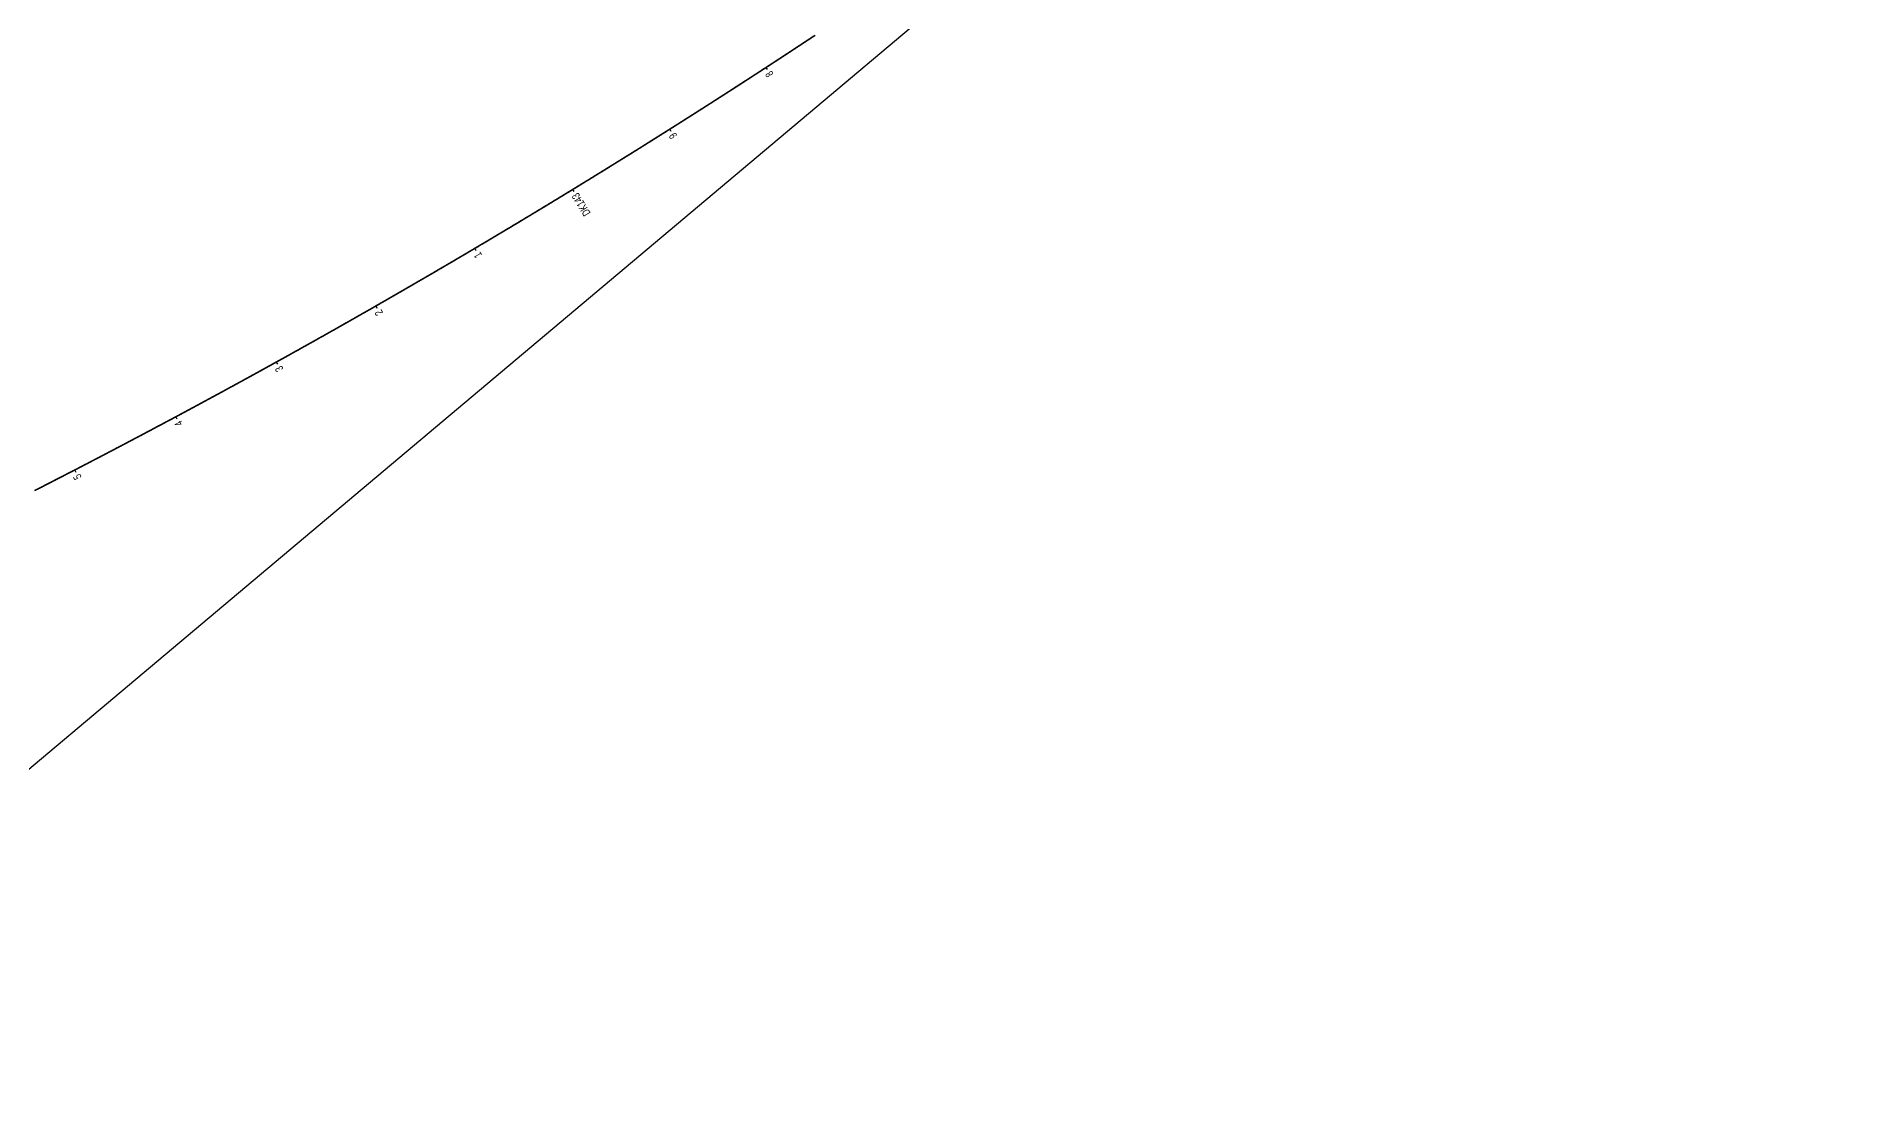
# Model space of a CAD drawing. Header units: millimetres. Extents: x 497834 to 621495, y 3353175 to 3430424.
# Drawn here: x 546968 to 548551, y 3375590 to 3376516 of the extents above; entities that cross this region are included whole.
import ezdxf

# ---------------------------------------------------------------- set-up
doc = ezdxf.new("R2010")
doc.units = ezdxf.units.MM
for name, color, linetype in [('dl4', 7, 'Continuous'), ('沪乍杭打线-0.0-200.8段-施工系转设计系成果-2000坐标系-左线_中线_交点', 7, 'Continuous'), ('沪乍杭打线-0.0-200.8段-施工系转设计系成果-2000坐标系-左线_里程', 7, 'Continuous')]:
    doc.layers.add(name, color=color, linetype=linetype)
doc.styles.add('PM_LC', font='slromans.shx', dxfattribs={"width": 0.75, "bigfont": 'hztxt.shx'})

msp = doc.modelspace()

# ---------------------------------------------------------------- linework, layer by layer
at = {"layer": 'dl4', "color": 3, "linetype": 'Continuous', "ltscale": 2, "const_width": 1.4, "flags": 128}
msp.add_lwpolyline([(547649.4, 3376516.6), (547648.6, 3376516), (547648.6, 3376516), (547647.8, 3376515.5), (547646.9, 3376514.9), (547646.1, 3376514.4), (547645.3, 3376513.8), (547644.4, 3376513.3), (547644.4, 3376513.2), (547643.6, 3376512.7), (547642.8, 3376512.2), (547641.9, 3376511.6), (547641.1, 3376511.1), (547640.3, 3376510.5), (547640.2, 3376510.5), (547639.4, 3376510), (547638.6, 3376509.4), (547637.8, 3376508.9), (547636.9, 3376508.3), (547636.1, 3376507.8), (547636, 3376507.7), (547635.2, 3376507.2), (547634.4, 3376506.7), (547633.6, 3376506.1), (547632.7, 3376505.6), (547631.9, 3376505), (547631.9, 3376505), (547631.1, 3376504.5), (547630.2, 3376503.9), (547629.4, 3376503.4), (547628.6, 3376502.8), (547627.7, 3376502.3), (547627.7, 3376502.2), (547626.9, 3376501.7), (547626.1, 3376501.2), (547625.2, 3376500.6), (547624.4, 3376500.1), (547623.5, 3376499.5), (547623.5, 3376499.5), (547622.7, 3376499), (547621.9, 3376498.4), (547621, 3376497.9), (547620.2, 3376497.3), (547619.4, 3376496.8), (547619.3, 3376496.8), (547618.5, 3376496.2), (547617.7, 3376495.7), (547616.9, 3376495.2), (547616, 3376494.6), (547615.2, 3376494.1), (547615.1, 3376494), (547614.3, 3376493.5), (547613.5, 3376493), (547612.7, 3376492.4), (547611.8, 3376491.9), (547611, 3376491.3), (547610.9, 3376491.3), (547610.2, 3376490.8), (547609.3, 3376490.2), (547608.5, 3376489.7), (547607.6, 3376489.1), (547606.8, 3376488.6), (547606.8, 3376488.6), (547606, 3376488), (547605.1, 3376487.5), (547604.3, 3376487), (547603.4, 3376486.4), (547602.6, 3376485.9), (547602.6, 3376485.8), (547601.8, 3376485.3), (547600.9, 3376484.8), (547600.1, 3376484.2), (547599.3, 3376483.7), (547598.4, 3376483.1), (547598.4, 3376483.1), (547597.6, 3376482.6), (547596.7, 3376482.1), (547595.9, 3376481.5), (547595.1, 3376481), (547594.2, 3376480.4), (547594.2, 3376480.4), (547593.4, 3376479.9), (547592.5, 3376479.3), (547591.7, 3376478.8), (547590.9, 3376478.2), (547590, 3376477.7), (547590, 3376477.7), (547589.2, 3376477.2), (547588.3, 3376476.6), (547587.5, 3376476.1), (547586.7, 3376475.5), (547585.8, 3376475), (547585.8, 3376475), (547585, 3376474.4), (547584.1, 3376473.9), (547583.3, 3376473.4), (547582.5, 3376472.8), (547581.6, 3376472.3), (547581.6, 3376472.2), (547580.8, 3376471.7), (547579.9, 3376471.2), (547579.1, 3376470.7), (547578.3, 3376470.1), (547577.4, 3376469.6), (547577.4, 3376469.5), (547576.6, 3376469), (547575.7, 3376468.5), (547574.9, 3376467.9), (547574.1, 3376467.4), (547573.2, 3376466.9), (547573.2, 3376466.8), (547572.4, 3376466.3), (547571.5, 3376465.8), (547570.7, 3376465.2), (547569.9, 3376464.7), (547569, 3376464.2), (547569, 3376464.1), (547568.2, 3376463.6), (547567.3, 3376463.1), (547566.5, 3376462.5), (547565.6, 3376462), (547564.8, 3376461.5), (547564.8, 3376461.4), (547564, 3376460.9), (547563.1, 3376460.4), (547562.3, 3376459.8), (547561.4, 3376459.3), (547560.6, 3376458.8), (547560.5, 3376458.7), (547559.8, 3376458.2), (547558.9, 3376457.7), (547558.1, 3376457.1), (547557.2, 3376456.6), (547556.4, 3376456.1), (547556.3, 3376456), (547555.5, 3376455.5), (547554.7, 3376455), (547553.9, 3376454.5), (547553, 3376453.9), (547552.2, 3376453.4), (547552.1, 3376453.3), (547551.3, 3376452.8), (547550.5, 3376452.3), (547549.6, 3376451.8), (547548.8, 3376451.2), (547548, 3376450.7), (547547.9, 3376450.7), (547547.1, 3376450.2), (547546.3, 3376449.6), (547545.4, 3376449.1), (547544.6, 3376448.5), (547543.7, 3376448), (547543.7, 3376448), (547542.9, 3376447.5), (547542, 3376446.9), (547541.2, 3376446.4), (547540.4, 3376445.9), (547539.5, 3376445.3), (547539.5, 3376445.3), (547538.7, 3376444.8), (547537.8, 3376444.3), (547537, 3376443.7), (547536.1, 3376443.2), (547535.3, 3376442.6), (547535.2, 3376442.6), (547534.4, 3376442.1), (547533.6, 3376441.6), (547532.8, 3376441), (547531.9, 3376440.5), (547531.1, 3376440), (547531, 3376439.9), (547530.2, 3376439.4), (547529.4, 3376438.9), (547528.5, 3376438.4), (547527.7, 3376437.8), (547526.8, 3376437.3), (547526.8, 3376437.3), (547526, 3376436.8), (547525.2, 3376436.2), (547524.3, 3376435.7), (547523.5, 3376435.2), (547522.6, 3376434.6), (547522.6, 3376434.6), (547521.8, 3376434.1), (547520.9, 3376433.6), (547520.1, 3376433), (547519.2, 3376432.5), (547518.4, 3376432), (547518.3, 3376431.9), (547517.5, 3376431.4), (547516.7, 3376430.9), (547515.8, 3376430.4), (547515, 3376429.8), (547514.2, 3376429.3), (547514.1, 3376429.3), (547513.3, 3376428.8), (547512.5, 3376428.2), (547511.6, 3376427.7), (547510.8, 3376427.2), (547509.9, 3376426.6), (547509.9, 3376426.6), (547509.1, 3376426.1), (547508.2, 3376425.6), (547507.4, 3376425), (547506.5, 3376424.5), (547505.7, 3376424), (547505.6, 3376423.9), (547504.8, 3376423.4), (547504, 3376422.9), (547503.1, 3376422.4), (547502.3, 3376421.9), (547501.4, 3376421.3), (547501.4, 3376421.3), (547500.6, 3376420.8), (547499.8, 3376420.3), (547498.9, 3376419.7), (547498.1, 3376419.2), (547497.2, 3376418.7), (547497.2, 3376418.6), (547496.4, 3376418.1), (547495.5, 3376417.6), (547494.7, 3376417.1), (547493.8, 3376416.5), (547493, 3376416), (547492.9, 3376416), (547492.1, 3376415.5), (547491.3, 3376415), (547490.4, 3376414.4), (547489.6, 3376413.9), (547488.7, 3376413.4), (547488.7, 3376413.3), (547487.9, 3376412.8), (547487, 3376412.3), (547486.2, 3376411.8), (547485.3, 3376411.3), (547484.5, 3376410.7), (547484.4, 3376410.7), (547483.6, 3376410.2), (547482.8, 3376409.7), (547481.9, 3376409.1), (547481.1, 3376408.6), (547480.2, 3376408.1), (547480.2, 3376408.1), (547479.4, 3376407.6), (547478.5, 3376407), (547477.7, 3376406.5), (547476.8, 3376406), (547476, 3376405.5), (547475.9, 3376405.4), (547475.1, 3376404.9), (547474.3, 3376404.4), (547473.4, 3376403.9), (547472.6, 3376403.3), (547471.7, 3376402.8), (547471.7, 3376402.8), (547470.9, 3376402.3), (547470, 3376401.8), (547469.2, 3376401.2), (547468.3, 3376400.7), (547467.5, 3376400.2), (547467.4, 3376400.2), (547466.6, 3376399.7), (547465.8, 3376399.1), (547464.9, 3376398.6), (547464.1, 3376398.1), (547463.2, 3376397.6), (547463.2, 3376397.5), (547462.4, 3376397), (547461.5, 3376396.5), (547460.7, 3376396), (547459.8, 3376395.5), (547459, 3376394.9), (547458.9, 3376394.9), (547458.1, 3376394.4), (547457.3, 3376393.9), (547456.4, 3376393.4), (547455.6, 3376392.8), (547454.7, 3376392.3), (547454.7, 3376392.3), (547453.9, 3376391.8), (547453, 3376391.3), (547452.2, 3376390.7), (547451.3, 3376390.2), (547450.5, 3376389.7), (547450.4, 3376389.7), (547449.6, 3376389.2), (547448.8, 3376388.7), (547447.9, 3376388.1), (547447, 3376387.6), (547446.2, 3376387.1), (547446.2, 3376387.1), (547445.3, 3376386.6), (547444.5, 3376386), (547443.6, 3376385.5), (547442.8, 3376385), (547441.9, 3376384.5), (547441.9, 3376384.4), (547441.1, 3376383.9), (547440.2, 3376383.4), (547439.4, 3376382.9), (547438.5, 3376382.4), (547437.7, 3376381.9), (547437.6, 3376381.8), (547436.8, 3376381.3), (547436, 3376380.8), (547435.1, 3376380.3), (547434.3, 3376379.8), (547433.4, 3376379.3), (547433.4, 3376379.2), (547432.5, 3376378.7), (547431.7, 3376378.2), (547430.8, 3376377.7), (547430, 3376377.2), (547429.1, 3376376.7), (547429.1, 3376376.6), (547428.3, 3376376.1), (547427.4, 3376375.6), (547426.6, 3376375.1), (547425.7, 3376374.6), (547424.9, 3376374.1), (547424.8, 3376374), (547424, 3376373.5), (547423.2, 3376373), (547422.3, 3376372.5), (547421.4, 3376372), (547420.6, 3376371.5), (547420.5, 3376371.4), (547419.7, 3376370.9), (547418.9, 3376370.4), (547418, 3376369.9), (547417.2, 3376369.4), (547416.3, 3376368.9), (547416.3, 3376368.8), (547415.5, 3376368.3), (547414.6, 3376367.8), (547413.7, 3376367.3), (547412.9, 3376366.8), (547412, 3376366.3), (547412, 3376366.2), (547411.2, 3376365.8), (547410.3, 3376365.2), (547409.5, 3376364.7), (547408.6, 3376364.2), (547407.8, 3376363.7), (547407.7, 3376363.7), (547406.9, 3376363.2), (547406, 3376362.6), (547405.2, 3376362.1), (547404.3, 3376361.6), (547403.5, 3376361.1), (547403.4, 3376361.1), (547402.6, 3376360.6), (547401.8, 3376360.1), (547400.9, 3376359.5), (547400.1, 3376359), (547399.2, 3376358.5), (547399.2, 3376358.5), (547398.3, 3376358), (547397.5, 3376357.5), (547396.6, 3376357), (547395.8, 3376356.5), (547394.9, 3376355.9), (547394.9, 3376355.9), (547394.1, 3376355.4), (547393.2, 3376354.9), (547392.3, 3376354.4), (547391.5, 3376353.9), (547390.6, 3376353.4), (547390.6, 3376353.3), (547389.8, 3376352.8), (547388.9, 3376352.3), (547388.1, 3376351.8), (547387.2, 3376351.3), (547386.3, 3376350.8), (547386.3, 3376350.8), (547385.5, 3376350.3), (547384.6, 3376349.8), (547383.8, 3376349.2), (547382.9, 3376348.7), (547382.1, 3376348.2), (547382, 3376348.2), (547381.2, 3376347.7), (547380.3, 3376347.2), (547379.5, 3376346.7), (547378.6, 3376346.2), (547377.8, 3376345.7), (547377.7, 3376345.6), (547376.9, 3376345.1), (547376, 3376344.6), (547375.2, 3376344.1), (547374.3, 3376343.6), (547373.5, 3376343.1), (547373.4, 3376343.1), (547372.6, 3376342.6), (547371.8, 3376342.1), (547370.9, 3376341.6), (547370, 3376341), (547369.2, 3376340.5), (547369.1, 3376340.5), (547368.3, 3376340), (547367.5, 3376339.5), (547366.6, 3376339), (547365.7, 3376338.5), (547364.9, 3376338), (547364.8, 3376337.9), (547364, 3376337.5), (547363.2, 3376336.9), (547362.3, 3376336.4), (547361.4, 3376335.9), (547360.6, 3376335.4), (547360.5, 3376335.4), (547359.7, 3376334.9), (547358.9, 3376334.4), (547358, 3376333.9), (547357.1, 3376333.4), (547356.3, 3376332.9), (547356.2, 3376332.8), (547355.4, 3376332.4), (547354.6, 3376331.8), (547353.7, 3376331.3), (547352.8, 3376330.8), (547352, 3376330.3), (547351.9, 3376330.3), (547351.1, 3376329.8), (547350.3, 3376329.3), (547349.4, 3376328.8), (547348.5, 3376328.3), (547347.7, 3376327.8), (547347.6, 3376327.7), (547346.8, 3376327.3), (547346, 3376326.8), (547345.1, 3376326.2), (547344.2, 3376325.7), (547343.4, 3376325.2), (547343.3, 3376325.2), (547342.5, 3376324.7), (547341.6, 3376324.2), (547340.8, 3376323.7), (547339.9, 3376323.2), (547339.1, 3376322.7), (547339, 3376322.7), (547338.2, 3376322.2), (547337.3, 3376321.7), (547336.5, 3376321.2), (547335.6, 3376320.7), (547334.8, 3376320.2), (547334.7, 3376320.1), (547333.9, 3376319.6), (547333, 3376319.1), (547332.2, 3376318.6), (547331.3, 3376318.1), (547330.4, 3376317.6), (547330.4, 3376317.6), (547329.6, 3376317.1), (547328.7, 3376316.6), (547327.9, 3376316.1), (547327, 3376315.6), (547326.1, 3376315.1), (547326.1, 3376315.1), (547325.3, 3376314.6), (547324.4, 3376314.1), (547323.5, 3376313.6), (547322.7, 3376313.1), (547321.8, 3376312.6), (547321.8, 3376312.5), (547320.9, 3376312.1), (547320.1, 3376311.6), (547319.2, 3376311.1), (547318.4, 3376310.5), (547317.5, 3376310), (547317.4, 3376310), (547316.6, 3376309.5), (547315.8, 3376309), (547314.9, 3376308.5), (547314, 3376308), (547313.2, 3376307.5), (547313.1, 3376307.5), (547312.3, 3376307), (547311.4, 3376306.5), (547310.6, 3376306), (547309.7, 3376305.5), (547308.9, 3376305), (547308.8, 3376305), (547308, 3376304.5), (547307.1, 3376304), (547306.3, 3376303.5), (547305.4, 3376303), (547304.5, 3376302.5), (547304.5, 3376302.5), (547303.7, 3376302), (547302.8, 3376301.5), (547301.9, 3376301), (547301.1, 3376300.5), (547300.2, 3376300), (547300.2, 3376300), (547299.3, 3376299.5), (547298.5, 3376299), (547297.6, 3376298.5), (547296.8, 3376298), (547295.9, 3376297.5), (547295.8, 3376297.4), (547295, 3376297), (547294.2, 3376296.5), (547293.3, 3376296), (547292.4, 3376295.5), (547291.6, 3376295), (547291.5, 3376294.9), (547290.7, 3376294.5), (547289.8, 3376294), (547289, 3376293.5), (547288.1, 3376293), (547287.2, 3376292.5), (547287.2, 3376292.4), (547286.4, 3376292), (547285.5, 3376291.5), (547284.6, 3376291), (547283.8, 3376290.5), (547282.9, 3376290), (547282.9, 3376289.9), (547282, 3376289.5), (547281.2, 3376289), (547280.3, 3376288.5), (547279.4, 3376288), (547278.6, 3376287.5), (547278.5, 3376287.4), (547277.7, 3376287), (547276.8, 3376286.5), (547276, 3376286), (547275.1, 3376285.5), (547274.2, 3376285), (547274.2, 3376285), (547273.4, 3376284.5), (547272.5, 3376284), (547271.6, 3376283.5), (547270.8, 3376283), (547269.9, 3376282.5), (547269.8, 3376282.5), (547269, 3376282), (547268.2, 3376281.5), (547267.3, 3376281), (547266.4, 3376280.5), (547265.6, 3376280), (547265.5, 3376280), (547264.7, 3376279.5), (547263.8, 3376279), (547263, 3376278.5), (547262.1, 3376278), (547261.2, 3376277.5), (547261.2, 3376277.5), (547260.4, 3376277), (547259.5, 3376276.5), (547258.6, 3376276), (547257.7, 3376275.5), (547256.9, 3376275), (547256.8, 3376275), (547256, 3376274.5), (547255.1, 3376274), (547254.3, 3376273.6), (547253.4, 3376273.1), (547252.5, 3376272.6), (547252.5, 3376272.5), (547251.7, 3376272.1), (547250.8, 3376271.6), (547249.9, 3376271.1), (547249.1, 3376270.6), (547248.2, 3376270.1), (547248.1, 3376270.1), (547247.3, 3376269.6), (547246.5, 3376269.1), (547245.6, 3376268.6), (547244.7, 3376268.1), (547243.8, 3376267.6), (547243.8, 3376267.6), (547243, 3376267.1), (547242.1, 3376266.6), (547241.2, 3376266.1), (547240.4, 3376265.6), (547239.5, 3376265.1), (547239.4, 3376265.1), (547238.6, 3376264.7), (547237.8, 3376264.2), (547236.9, 3376263.7), (547236, 3376263.2), (547235.1, 3376262.7), (547235.1, 3376262.7), (547234.3, 3376262.2), (547233.4, 3376261.7), (547232.5, 3376261.2), (547231.7, 3376260.7), (547230.8, 3376260.2), (547230.7, 3376260.2), (547229.9, 3376259.7), (547229.1, 3376259.2), (547228.2, 3376258.7), (547227.3, 3376258.3), (547226.4, 3376257.8), (547226.4, 3376257.7), (547225.6, 3376257.3), (547224.7, 3376256.8), (547223.8, 3376256.3), (547223, 3376255.8), (547222.1, 3376255.3), (547222, 3376255.3), (547221.2, 3376254.8), (547220.3, 3376254.3), (547219.5, 3376253.8), (547218.6, 3376253.3), (547217.7, 3376252.9), (547217.7, 3376252.8), (547216.9, 3376252.4), (547216, 3376251.9), (547215.1, 3376251.4), (547214.2, 3376250.9), (547213.4, 3376250.4), (547213.3, 3376250.4), (547212.5, 3376249.9), (547211.6, 3376249.4), (547210.7, 3376248.9), (547209.9, 3376248.4), (547209, 3376248), (547209, 3376247.9), (547208.1, 3376247.5), (547207.3, 3376247), (547206.4, 3376246.5), (547205.5, 3376246), (547204.6, 3376245.5), (547204.6, 3376245.5), (547203.8, 3376245), (547202.9, 3376244.5), (547202, 3376244.1), (547201.2, 3376243.6), (547200.3, 3376243.1), (547200.2, 3376243.1), (547199.4, 3376242.6), (547198.5, 3376242.1), (547197.7, 3376241.6), (547196.8, 3376241.1), (547195.9, 3376240.6), (547195.9, 3376240.6), (547195, 3376240.2), (547194.2, 3376239.7), (547193.3, 3376239.2), (547192.4, 3376238.7), (547191.5, 3376238.2), (547191.5, 3376238.2), (547190.7, 3376237.7), (547189.8, 3376237.2), (547188.9, 3376236.7), (547188, 3376236.3), (547187.2, 3376235.8), (547187.1, 3376235.7), (547186.3, 3376235.3), (547185.4, 3376234.8), (547184.6, 3376234.3), (547183.7, 3376233.8), (547182.8, 3376233.3), (547182.8, 3376233.3), (547181.9, 3376232.9), (547181.1, 3376232.4), (547180.2, 3376231.9), (547179.3, 3376231.4), (547178.4, 3376230.9), (547178.4, 3376230.9), (547177.6, 3376230.4), (547176.7, 3376230), (547175.8, 3376229.5), (547174.9, 3376229), (547174.1, 3376228.5), (547174, 3376228.5), (547173.2, 3376228), (547172.3, 3376227.5), (547171.4, 3376227.1), (547170.6, 3376226.6), (547169.7, 3376226.1), (547169.6, 3376226.1), (547168.8, 3376225.6), (547167.9, 3376225.1), (547167.1, 3376224.6), (547166.2, 3376224.2), (547165.3, 3376223.7), (547165.3, 3376223.6), (547164.4, 3376223.2), (547163.5, 3376222.7), (547162.7, 3376222.2), (547161.8, 3376221.7), (547160.9, 3376221.3), (547160.9, 3376221.2), (547160, 3376220.8), (547159.2, 3376220.3), (547158.3, 3376219.8), (547157.4, 3376219.3), (547156.5, 3376218.9), (547156.5, 3376218.8), (547155.7, 3376218.4), (547154.8, 3376217.9), (547153.9, 3376217.4), (547153, 3376216.9), (547152.2, 3376216.4), (547152.1, 3376216.4), (547151.3, 3376216), (547150.4, 3376215.5), (547149.5, 3376215), (547148.6, 3376214.5), (547147.8, 3376214), (547147.7, 3376214), (547146.9, 3376213.6), (547146, 3376213.1), (547145.1, 3376212.6), (547144.3, 3376212.1), (547143.4, 3376211.6), (547143.3, 3376211.6), (547142.5, 3376211.2), (547141.6, 3376210.7), (547140.8, 3376210.2), (547139.9, 3376209.7), (547139, 3376209.2), (547138.9, 3376209.2), (547138.1, 3376208.8), (547137.2, 3376208.3), (547136.4, 3376207.8), (547135.5, 3376207.3), (547134.6, 3376206.9), (547134.6, 3376206.8), (547133.7, 3376206.4), (547132.8, 3376205.9), (547132, 3376205.4), (547131.1, 3376204.9), (547130.2, 3376204.5), (547130.2, 3376204.4), (547129.3, 3376204), (547128.5, 3376203.5), (547127.6, 3376203), (547126.7, 3376202.6), (547125.8, 3376202.1), (547125.8, 3376202.1), (547124.9, 3376201.6), (547124.1, 3376201.1), (547123.2, 3376200.6), (547122.3, 3376200.2), (547121.4, 3376199.7), (547121.4, 3376199.7), (547120.5, 3376199.2), (547119.7, 3376198.7), (547118.8, 3376198.3), (547117.9, 3376197.8), (547117, 3376197.3), (547117, 3376197.3), (547116.1, 3376196.8), (547115.3, 3376196.4), (547114.4, 3376195.9), (547113.5, 3376195.4), (547112.6, 3376194.9), (547112.6, 3376194.9), (547111.7, 3376194.5), (547110.9, 3376194), (547110, 3376193.5), (547109.1, 3376193), (547108.2, 3376192.6), (547108.2, 3376192.5), (547107.3, 3376192.1), (547106.5, 3376191.6), (547105.6, 3376191.1), (547104.7, 3376190.7), (547103.8, 3376190.2), (547103.8, 3376190.2), (547102.9, 3376189.7), (547102.1, 3376189.2), (547101.2, 3376188.8), (547100.3, 3376188.3), (547099.4, 3376187.8), (547099.4, 3376187.8), (547098.5, 3376187.3), (547097.7, 3376186.9), (547096.8, 3376186.4), (547095.9, 3376185.9), (547095, 3376185.5), (547095, 3376185.4), (547094.1, 3376185), (547093.3, 3376184.5), (547092.4, 3376184), (547091.5, 3376183.6), (547090.6, 3376183.1), (547090.6, 3376183.1), (547089.7, 3376182.6), (547088.8, 3376182.2), (547088, 3376181.7), (547087.1, 3376181.2), (547086.2, 3376180.7), (547086.2, 3376180.7), (547085.3, 3376180.3), (547084.4, 3376179.8), (547083.6, 3376179.3), (547082.7, 3376178.9), (547081.8, 3376178.4), (547081.7, 3376178.4), (547080.9, 3376177.9), (547080, 3376177.4), (547079.1, 3376177), (547078.3, 3376176.5), (547077.4, 3376176), (547077.3, 3376176), (547076.5, 3376175.6), (547075.6, 3376175.1), (547074.7, 3376174.6), (547073.8, 3376174.2), (547073, 3376173.7), (547072.9, 3376173.7), (547072.1, 3376173.2), (547071.2, 3376172.7), (547070.3, 3376172.3), (547069.4, 3376171.8), (547068.6, 3376171.3), (547068.5, 3376171.3), (547067.7, 3376170.9), (547066.8, 3376170.4), (547065.9, 3376169.9), (547065, 3376169.5), (547064.1, 3376169), (547064.1, 3376169), (547063.2, 3376168.5), (547062.4, 3376168.1), (547061.5, 3376167.6), (547060.6, 3376167.1), (547059.7, 3376166.7), (547059.7, 3376166.6), (547058.8, 3376166.2), (547057.9, 3376165.7), (547057.1, 3376165.3), (547056.2, 3376164.8), (547055.3, 3376164.3), (547055.2, 3376164.3), (547054.4, 3376163.9), (547053.5, 3376163.4), (547052.6, 3376162.9), (547051.8, 3376162.5), (547050.9, 3376162), (547050.8, 3376162), (547050, 3376161.5), (547049.1, 3376161.1), (547048.2, 3376160.6), (547047.3, 3376160.1), (547046.4, 3376159.7), (547046.4, 3376159.6), (547045.6, 3376159.2), (547044.7, 3376158.7), (547043.8, 3376158.3), (547042.9, 3376157.8), (547042, 3376157.3), (547042, 3376157.3), (547041.1, 3376156.9), (547040.3, 3376156.4), (547039.4, 3376155.9), (547038.5, 3376155.5), (547037.6, 3376155), (547037.5, 3376155), (547036.7, 3376154.5), (547035.8, 3376154.1), (547034.9, 3376153.6), (547034.1, 3376153.1), (547033.2, 3376152.7), (547033.1, 3376152.7), (547032.3, 3376152.2), (547031.4, 3376151.8), (547030.5, 3376151.3), (547029.6, 3376150.8), (547028.7, 3376150.4), (547028.7, 3376150.3), (547027.8, 3376149.9), (547027, 3376149.4), (547026.1, 3376149), (547025.2, 3376148.5), (547024.3, 3376148.1), (547024.3, 3376148), (547023.4, 3376147.6), (547022.5, 3376147.1), (547021.6, 3376146.7), (547020.8, 3376146.2), (547019.9, 3376145.7), (547019.8, 3376145.7), (547019, 3376145.3), (547018.1, 3376144.8), (547017.2, 3376144.4), (547016.3, 3376143.9), (547015.4, 3376143.4), (547015.4, 3376143.4), (547014.5, 3376143), (547013.7, 3376142.5), (547012.8, 3376142), (547011.9, 3376141.6), (547011, 3376141.1), (547010.9, 3376141.1), (547010.1, 3376140.7), (547009.2, 3376140.2), (547008.3, 3376139.7), (547007.4, 3376139.3), (547006.6, 3376138.8), (547006.5, 3376138.8), (547005.7, 3376138.4), (547004.8, 3376137.9), (547003.9, 3376137.4), (547003, 3376137), (547002.1, 3376136.5), (547002.1, 3376136.5), (547001.2, 3376136.1), (547000.3, 3376135.6), (546999.5, 3376135.1), (546998.6, 3376134.7), (546997.7, 3376134.2), (546997.6, 3376134.2), (546996.8, 3376133.8), (546995.9, 3376133.3), (546995, 3376132.9), (546994.1, 3376132.4), (546993.2, 3376131.9), (546993.2, 3376131.9), (546992.3, 3376131.5), (546991.5, 3376131), (546990.6, 3376130.6), (546989.7, 3376130.1), (546988.8, 3376129.7), (546988.7, 3376129.6), (546987.9, 3376129.2), (546987, 3376128.7), (546986.1, 3376128.3), (546985.2, 3376127.8), (546984.3, 3376127.4), (546984.3, 3376127.3), (546983.4, 3376126.9), (546982.6, 3376126.5), (546981.7, 3376126), (546980.8, 3376125.5), (546979.9, 3376125.1), (546979.8, 3376125.1), (546979, 3376124.6), (546978.1, 3376124.2), (546977.2, 3376123.7), (546976.3, 3376123.3), (546975.4, 3376122.8), (546975.4, 3376122.8), (546974.6, 3376122.3), (546973.7, 3376121.9), (546972.8, 3376121.4), (546971.9, 3376121), (546971, 3376120.5), (546970.9, 3376120.5), (546970.1, 3376120.1), (546969.2, 3376119.6), (546968.3, 3376119.2), (546967.4, 3376118.7), (546966.5, 3376118.3)], dxfattribs=at)
at = {"layer": '沪乍杭打线-0.0-200.8段-施工系转设计系成果-2000坐标系-左线_中线_交点', "color": 6, "linetype": 'Continuous', "ltscale": 2}
msp.add_line((548551.1, 3377211.2), (546623.2, 3375589.8), dxfattribs=at)
at = {"layer": '沪乍杭打线-0.0-200.8段-施工系转设计系成果-2000坐标系-左线_里程', "color": 5, "linetype": 'Continuous', "ltscale": 2}
for p, q in [((547606.4, 3376488.3), (547607.5, 3376486.7)), ((547522.2, 3376434.4), (547523.3, 3376432.7)), ((547437.3, 3376381.6), (547438.3, 3376379.9)), ((547351.6, 3376330.1), (547352.6, 3376328.4)), ((547265.1, 3376279.8), (547266.1, 3376278)), ((547178, 3376230.7), (547179, 3376228.9)), ((547090.2, 3376182.9), (547091.1, 3376181.1)), ((547001.7, 3376136.3), (547002.6, 3376134.5))]:
    msp.add_line(p, q, dxfattribs=at)

# ---------------------------------------------------------------- texts
at = {"layer": '沪乍杭打线-0.0-200.8段-施工系转设计系成果-2000坐标系-左线_里程', "color": 2, "style": 'PM_LC', "width": 0.75}
for s, rotation, p in [('8', 123.0683, (547613.3, 3376482.8)), ('9', 122.2503, (547529.1, 3376428.8)), ('DK143', 121.4324, (547453.3, 3376361.1)), ('1', 120.6145, (547358.3, 3376324.3)), ('2', 119.7965, (547271.7, 3376273.9)), ('3', 118.9786, (547184.5, 3376224.7)), ('4', 118.1607, (547096.6, 3376176.8)), ('5', 117.3428, (547008, 3376130.1))]:
    msp.add_text(s, height=7, rotation=rotation, dxfattribs=at).set_placement(p)

doc.saveas('drawing.dxf')
